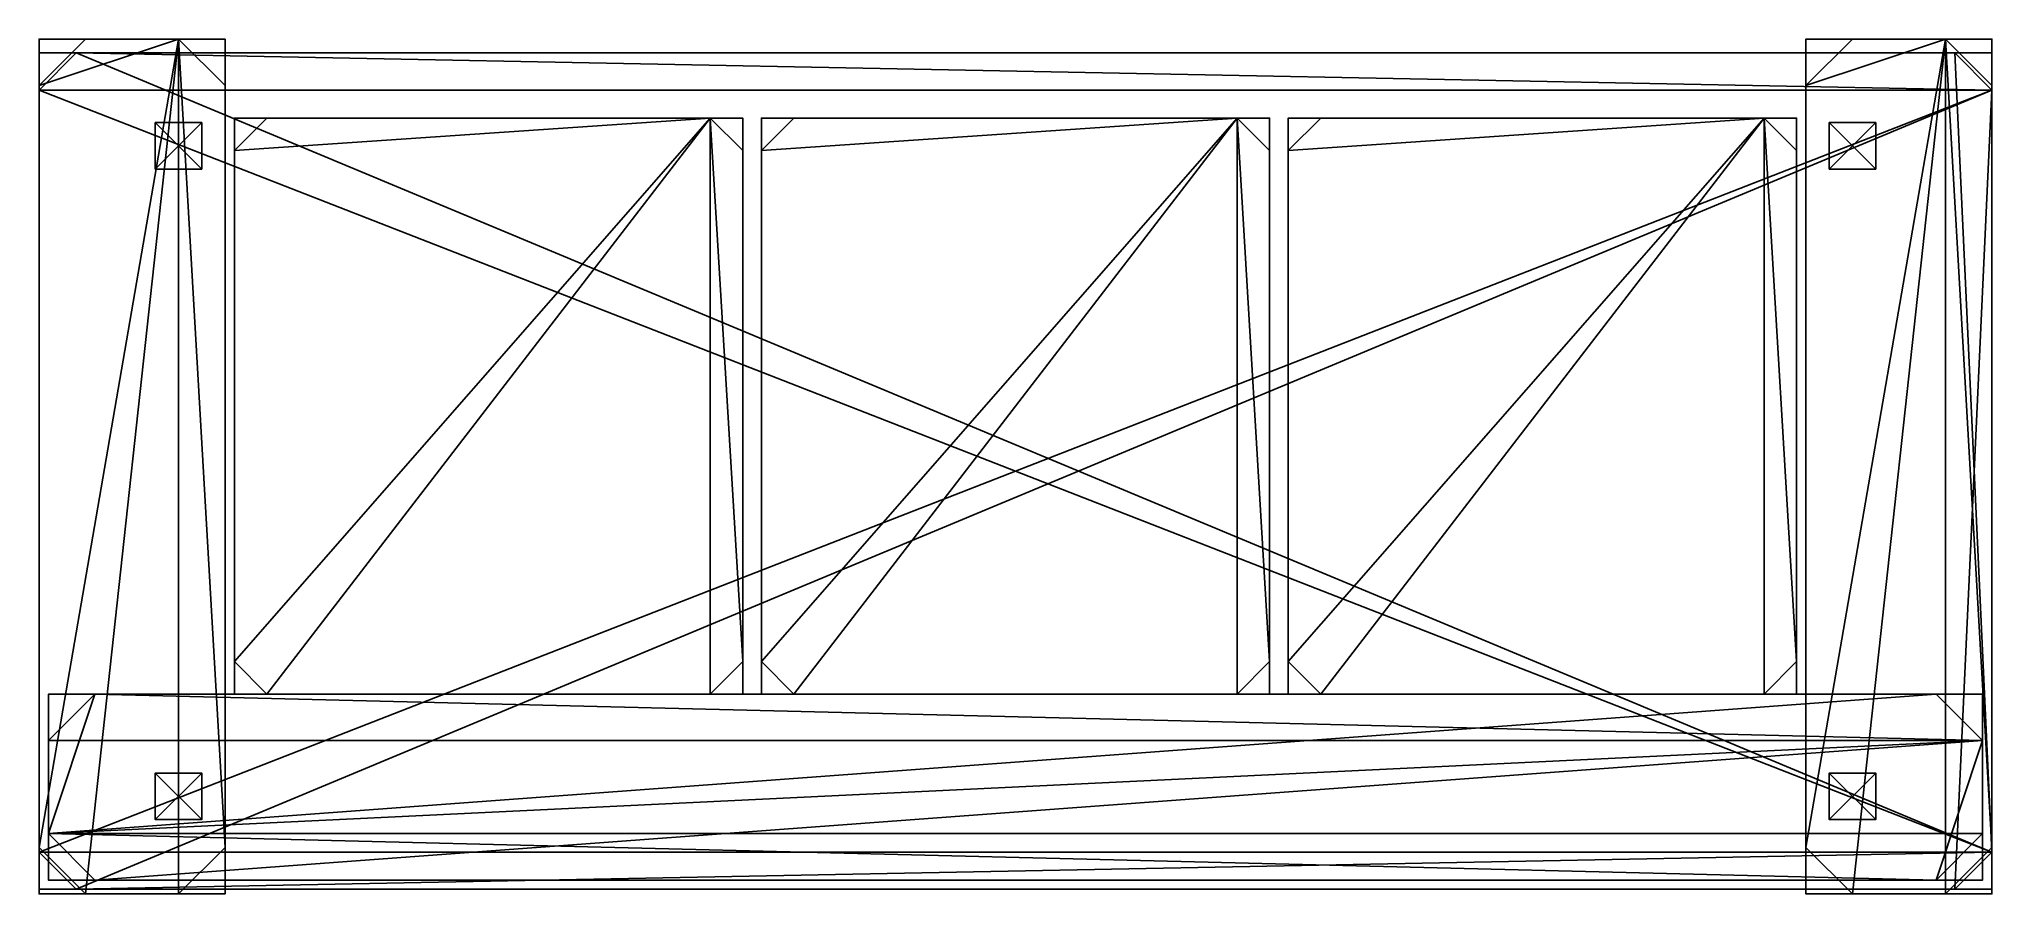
# Model space of a CAD drawing. Header units: metres. Extents: x -1.05 to 1.05, y -0.46 to 0.46.
import ezdxf

# ---------------------------------------------------------------- set-up
doc = ezdxf.new("R2010")
doc.units = ezdxf.units.M
doc.layers.add('XARCH', color=2, linetype='Continuous')

msp = doc.modelspace()

# ---------------------------------------------------------------- linework, layer by layer
at = {"layer": 'XARCH'}
for points in [[(-1, 0.46, 0.21), (-1.05, 0.41, 0.21), (-1.05, 0.46, 0.26)], [(-1.05, 0.41, 0.79), (-1, 0.46, 0.79), (-1.05, 0.46, 0.74)], [(-0.9, 0.46, 0.21), (-1, -0.46, 0.21), (-1.05, -0.41, 0.21)], [(-1.05, -0.41, 0.21), (-1.05, 0.41, 0.21), (-0.9, 0.46, 0.21)], [(-0.9, 0.46, 0.21), (-1.05, 0.41, 0.21), (-1, 0.46, 0.21)], [(-1.05, 0.46, 0.74), (-1.05, 0.41, 0.21), (-1.05, -0.41, 0.21)], [(-1.05, -0.41, 0.21), (-1.05, -0.46, 0.26), (-1.05, 0.46, 0.74)], [(-1.05, 0.46, 0.74), (-1.05, -0.41, 0.79), (-1.05, 0.41, 0.79)], [(-1.05, -0.46, 0.26), (-1.05, -0.46, 0.74), (-1.05, 0.46, 0.74)], [(-1.05, 0.46, 0.74), (-1.05, 0.46, 0.26), (-1.05, 0.41, 0.21)], [(-1.05, 0.46, 0.74), (-1.05, -0.46, 0.74), (-1.05, -0.41, 0.79)], [(-0.9, 0.46, 0.79), (-1.05, -0.41, 0.79), (-1, -0.46, 0.79)], [(-0.9, 0.46, 0.79), (-1, 0.46, 0.79), (-1.05, 0.41, 0.79)], [(-1.05, 0.41, 0.79), (-1.05, -0.41, 0.79), (-0.9, 0.46, 0.79)], [(-1, 0.46, 0.21), (-1.05, 0.46, 0.26), (-0.9, 0.46, 0.79)], [(-1.05, 0.46, 0.26), (-1.05, 0.46, 0.74), (-0.9, 0.46, 0.79)], [(-0.9, 0.46, 0.79), (-1.05, 0.46, 0.74), (-1, 0.46, 0.79)], [(-1.01, 0.445, 0.1), (-1.05, 0.405, 0.1), (-1.05, 0.445, 0.14)], [(-1.05, 0.405, 0.38), (-1.01, 0.445, 0.38), (-1.05, 0.445, 0.34)], [(1.05, 0.405, 0.1), (-1.05, 0.405, 0.1), (-1.01, 0.445, 0.1)], [(-1.05, 0.445, 0.34), (-1.05, 0.405, 0.1), (-1.05, -0.415, 0.1)], [(-1.05, -0.415, 0.1), (-1.05, -0.455, 0.14), (-1.05, 0.445, 0.34)], [(-1.05, 0.445, 0.34), (-1.05, -0.415, 0.38), (-1.05, 0.405, 0.38)], [(-1.05, -0.455, 0.14), (-1.05, -0.455, 0.34), (-1.05, 0.445, 0.34)], [(-1.05, 0.445, 0.34), (-1.05, 0.445, 0.14), (-1.05, 0.405, 0.1)], [(-1.05, 0.445, 0.34), (-1.05, -0.455, 0.34), (-1.05, -0.415, 0.38)], [(-1.05, 0.445, 0.14), (-1.05, 0.445, 0.34), (1.05, 0.445, 0.34)], [(-1.01, 0.445, 0.1), (-1.05, 0.445, 0.14), (1.05, 0.445, 0.34)], [(1.05, 0.445, 0.34), (-1.05, 0.445, 0.34), (-1.01, 0.445, 0.38)], [(1.05, -0.415, 0.38), (-1.01, 0.445, 0.38), (-1.05, 0.405, 0.38)], [(-1.01, 0.445, 0.1), (1.01, 0.445, 0.1), (1.05, 0.405, 0.1)], [(1.05, 0.445, 0.34), (1.01, 0.445, 0.1), (-1.01, 0.445, 0.1)], [(1.05, 0.445, 0.34), (-1.01, 0.445, 0.38), (1.01, 0.445, 0.38)], [(1.01, 0.445, 0.38), (-1.01, 0.445, 0.38), (1.05, -0.415, 0.38)], [(-0.9, 0.46, 0.21), (-0.9, -0.46, 0.21), (-1, -0.46, 0.21)], [(-1, -0.46, 0.79), (-0.9, -0.46, 0.79), (-0.9, 0.46, 0.79)], [(-0.9, 0.46, 0.79), (-0.9, 0.46, 0.21), (-1, 0.46, 0.21)], [(-0.9, 0.46, 0.21), (-0.85, 0.46, 0.26), (-0.85, 0.41, 0.21)], [(-0.85, 0.41, 0.79), (-0.85, 0.46, 0.74), (-0.9, 0.46, 0.79)], [(-0.9, 0.46, 0.21), (-0.85, 0.41, 0.21), (-0.85, -0.41, 0.21)], [(-0.85, -0.41, 0.21), (-0.9, -0.46, 0.21), (-0.9, 0.46, 0.21)], [(-0.9, 0.46, 0.79), (-0.85, -0.41, 0.79), (-0.85, 0.41, 0.79)], [(-0.9, 0.46, 0.79), (-0.9, -0.46, 0.79), (-0.85, -0.41, 0.79)], [(-0.9, 0.46, 0.79), (-0.85, 0.46, 0.74), (-0.85, 0.46, 0.26)], [(-0.85, 0.46, 0.26), (-0.9, 0.46, 0.21), (-0.9, 0.46, 0.79)], [(-0.85, -0.41, 0.21), (-0.85, 0.41, 0.21), (-0.85, 0.46, 0.74)], [(-0.85, 0.41, 0.79), (-0.85, -0.41, 0.79), (-0.85, 0.46, 0.74)], [(-0.85, 0.46, 0.74), (-0.85, -0.46, 0.26), (-0.85, -0.41, 0.21)], [(-0.85, 0.46, 0.74), (-0.85, -0.46, 0.74), (-0.85, -0.46, 0.26)], [(-0.85, 0.41, 0.21), (-0.85, 0.46, 0.26), (-0.85, 0.46, 0.74)], [(-0.85, -0.41, 0.79), (-0.85, -0.46, 0.74), (-0.85, 0.46, 0.74)], [(0.9, 0.46, 0.21), (0.85, 0.41, 0.21), (0.85, 0.46, 0.26)], [(0.85, 0.41, 0.79), (0.9, 0.46, 0.79), (0.85, 0.46, 0.74)], [(1, 0.46, 0.21), (0.9, -0.46, 0.21), (0.85, -0.41, 0.21)], [(0.85, -0.41, 0.21), (0.85, 0.41, 0.21), (1, 0.46, 0.21)], [(1, 0.46, 0.21), (0.85, 0.41, 0.21), (0.9, 0.46, 0.21)], [(0.85, 0.46, 0.74), (0.85, 0.41, 0.21), (0.85, -0.41, 0.21)], [(0.85, -0.41, 0.21), (0.85, -0.46, 0.26), (0.85, 0.46, 0.74)], [(0.85, 0.46, 0.74), (0.85, -0.41, 0.79), (0.85, 0.41, 0.79)], [(0.85, -0.46, 0.26), (0.85, -0.46, 0.74), (0.85, 0.46, 0.74)], [(0.85, 0.46, 0.74), (0.85, 0.46, 0.26), (0.85, 0.41, 0.21)], [(0.85, 0.46, 0.74), (0.85, -0.46, 0.74), (0.85, -0.41, 0.79)], [(1, 0.46, 0.79), (0.85, -0.41, 0.79), (0.9, -0.46, 0.79)], [(1, 0.46, 0.79), (0.9, 0.46, 0.79), (0.85, 0.41, 0.79)], [(0.85, 0.41, 0.79), (0.85, -0.41, 0.79), (1, 0.46, 0.79)], [(0.9, 0.46, 0.21), (0.85, 0.46, 0.26), (1, 0.46, 0.79)], [(0.85, 0.46, 0.26), (0.85, 0.46, 0.74), (1, 0.46, 0.79)], [(1, 0.46, 0.79), (0.85, 0.46, 0.74), (0.9, 0.46, 0.79)], [(1, 0.46, 0.21), (1, -0.46, 0.21), (0.9, -0.46, 0.21)], [(0.9, -0.46, 0.79), (1, -0.46, 0.79), (1, 0.46, 0.79)], [(1, 0.46, 0.79), (1, 0.46, 0.21), (0.9, 0.46, 0.21)], [(1, 0.46, 0.21), (1.05, 0.46, 0.26), (1.05, 0.41, 0.21)], [(1.05, 0.41, 0.79), (1.05, 0.46, 0.74), (1, 0.46, 0.79)], [(1, 0.46, 0.21), (1.05, 0.41, 0.21), (1.05, -0.41, 0.21)], [(1.05, -0.41, 0.21), (1, -0.46, 0.21), (1, 0.46, 0.21)], [(1, 0.46, 0.79), (1.05, -0.41, 0.79), (1.05, 0.41, 0.79)], [(1, 0.46, 0.79), (1, -0.46, 0.79), (1.05, -0.41, 0.79)], [(1, 0.46, 0.79), (1.05, 0.46, 0.74), (1.05, 0.46, 0.26)], [(1.05, 0.46, 0.26), (1, 0.46, 0.21), (1, 0.46, 0.79)], [(1.01, 0.445, 0.1), (1.05, 0.445, 0.14), (1.05, 0.405, 0.1)], [(1.01, 0.445, 0.38), (1.05, 0.405, 0.38), (1.05, 0.445, 0.34)], [(1.05, 0.445, 0.34), (1.05, 0.445, 0.14), (1.01, 0.445, 0.1)], [(1.05, -0.415, 0.38), (1.05, 0.405, 0.38), (1.01, 0.445, 0.38)], [(1.05, -0.41, 0.21), (1.05, 0.41, 0.21), (1.05, 0.46, 0.74)], [(1.05, 0.41, 0.79), (1.05, -0.41, 0.79), (1.05, 0.46, 0.74)], [(1.05, 0.46, 0.74), (1.05, -0.46, 0.26), (1.05, -0.41, 0.21)], [(1.05, 0.46, 0.74), (1.05, -0.46, 0.74), (1.05, -0.46, 0.26)], [(1.05, 0.41, 0.21), (1.05, 0.46, 0.26), (1.05, 0.46, 0.74)], [(1.05, -0.41, 0.79), (1.05, -0.46, 0.74), (1.05, 0.46, 0.74)], [(1.05, -0.415, 0.38), (1.05, 0.405, 0.1), (1.05, 0.445, 0.14)], [(1.05, 0.445, 0.14), (1.05, 0.445, 0.34), (1.05, -0.415, 0.38)], [(1.05, -0.415, 0.38), (1.05, 0.445, 0.34), (1.05, 0.405, 0.38)], [(1.05, 0.405, 0.1), (-1.01, -0.455, 0.1), (-1.05, -0.415, 0.1)], [(-1.05, -0.415, 0.1), (-1.05, 0.405, 0.1), (1.05, 0.405, 0.1)], [(-1.05, 0.405, 0.38), (-1.05, -0.415, 0.38), (1.05, -0.415, 0.38)], [(1.05, 0.405, 0.1), (1.01, -0.455, 0.1), (-1.01, -0.455, 0.1)], [(1.05, -0.415, 0.1), (1.01, -0.455, 0.1), (1.05, 0.405, 0.1)], [(1.05, -0.415, 0.1), (1.05, 0.405, 0.1), (1.05, -0.415, 0.38)], [(-0.925, 0.32, 0.1), (-0.925, 0.37, 0.1), (-0.925, 0.32)], [(-0.925, 0.32), (-0.925, 0.37, 0.1), (-0.925, 0.37)], [(-0.925, 0.37), (-0.875, 0.32), (-0.925, 0.32)], [(-0.925, 0.32, 0.1), (-0.875, 0.37, 0.1), (-0.925, 0.37, 0.1)], [(-0.875, 0.32, 0.1), (-0.875, 0.37, 0.1), (-0.925, 0.32, 0.1)], [(-0.925, 0.37, 0.1), (-0.875, 0.37, 0.1), (-0.925, 0.37)], [(-0.875, 0.37), (-0.875, 0.32), (-0.925, 0.37)], [(-0.925, 0.37), (-0.875, 0.37, 0.1), (-0.875, 0.37)], [(-0.875, 0.37), (-0.875, 0.32, 0.1), (-0.875, 0.32)], [(-0.875, 0.37, 0.1), (-0.875, 0.32, 0.1), (-0.875, 0.37)], [(-0.805, 0.375, 0.38), (-0.84, 0.34, 0.38), (-0.84, 0.375, 0.415)], [(-0.84, 0.34, 0.52), (-0.805, 0.375, 0.52), (-0.84, 0.375, 0.485)], [(-0.3283, 0.375, 0.38), (-0.805, -0.245, 0.38), (-0.84, -0.21, 0.38)], [(-0.84, -0.21, 0.38), (-0.84, 0.34, 0.38), (-0.3283, 0.375, 0.38)], [(-0.3283, 0.375, 0.38), (-0.84, 0.34, 0.38), (-0.805, 0.375, 0.38)], [(-0.3283, 0.375, 0.52), (-0.84, -0.21, 0.52), (-0.805, -0.245, 0.52)], [(-0.3283, 0.375, 0.52), (-0.805, 0.375, 0.52), (-0.84, 0.34, 0.52)], [(-0.84, 0.34, 0.52), (-0.84, -0.21, 0.52), (-0.3283, 0.375, 0.52)], [(-0.84, 0.375, 0.485), (-0.84, 0.34, 0.38), (-0.84, -0.21, 0.38)], [(-0.84, -0.21, 0.38), (-0.84, -0.245, 0.415), (-0.84, 0.375, 0.485)], [(-0.84, 0.375, 0.485), (-0.84, -0.21, 0.52), (-0.84, 0.34, 0.52)], [(-0.84, -0.245, 0.415), (-0.84, -0.245, 0.485), (-0.84, 0.375, 0.485)], [(-0.84, 0.375, 0.485), (-0.84, 0.375, 0.415), (-0.84, 0.34, 0.38)], [(-0.84, 0.375, 0.485), (-0.84, -0.245, 0.485), (-0.84, -0.21, 0.52)], [(-0.805, 0.375, 0.38), (-0.84, 0.375, 0.415), (-0.2933, 0.375, 0.485)], [(-0.84, 0.375, 0.415), (-0.84, 0.375, 0.485), (-0.2933, 0.375, 0.485)], [(-0.2933, 0.375, 0.485), (-0.84, 0.375, 0.485), (-0.805, 0.375, 0.52)], [(-0.3283, 0.375, 0.38), (-0.3283, -0.245, 0.38), (-0.805, -0.245, 0.38)], [(-0.805, -0.245, 0.52), (-0.3283, -0.245, 0.52), (-0.3283, 0.375, 0.52)], [(-0.2933, 0.375, 0.485), (-0.3283, 0.375, 0.38), (-0.805, 0.375, 0.38)], [(-0.805, 0.375, 0.52), (-0.3283, 0.375, 0.52), (-0.2933, 0.375, 0.485)], [(-0.3283, 0.375, 0.38), (-0.2933, 0.375, 0.415), (-0.2933, 0.34, 0.38)], [(-0.2933, 0.375, 0.485), (-0.3283, 0.375, 0.52), (-0.2933, 0.34, 0.52)], [(-0.3283, 0.375, 0.38), (-0.2933, 0.34, 0.38), (-0.2933, -0.21, 0.38)], [(-0.2933, -0.21, 0.38), (-0.3283, -0.245, 0.38), (-0.3283, 0.375, 0.38)], [(-0.3283, 0.375, 0.52), (-0.2933, -0.21, 0.52), (-0.2933, 0.34, 0.52)], [(-0.3283, 0.375, 0.52), (-0.3283, -0.245, 0.52), (-0.2933, -0.21, 0.52)], [(-0.2933, 0.375, 0.415), (-0.3283, 0.375, 0.38), (-0.2933, 0.375, 0.485)], [(-0.2933, -0.21, 0.38), (-0.2933, 0.34, 0.38), (-0.2933, 0.375, 0.485)], [(-0.2933, 0.34, 0.52), (-0.2933, -0.21, 0.52), (-0.2933, 0.375, 0.485)], [(-0.2933, 0.375, 0.485), (-0.2933, -0.245, 0.415), (-0.2933, -0.21, 0.38)], [(-0.2933, -0.21, 0.52), (-0.2933, -0.245, 0.485), (-0.2933, 0.375, 0.485)], [(-0.2933, 0.34, 0.38), (-0.2933, 0.375, 0.415), (-0.2933, 0.375, 0.485)], [(-0.2933, 0.375, 0.485), (-0.2933, -0.245, 0.485), (-0.2933, -0.245, 0.415)], [(-0.2383, 0.375, 0.38), (-0.2733, 0.34, 0.38), (-0.2733, 0.375, 0.415)], [(-0.2733, 0.34, 0.52), (-0.2383, 0.375, 0.52), (-0.2733, 0.375, 0.485)], [(0.2383, 0.375, 0.38), (-0.2383, -0.245, 0.38), (-0.2733, -0.21, 0.38)], [(-0.2733, -0.21, 0.38), (-0.2733, 0.34, 0.38), (0.2383, 0.375, 0.38)], [(0.2383, 0.375, 0.38), (-0.2733, 0.34, 0.38), (-0.2383, 0.375, 0.38)], [(0.2383, 0.375, 0.52), (-0.2733, -0.21, 0.52), (-0.2383, -0.245, 0.52)], [(0.2383, 0.375, 0.52), (-0.2383, 0.375, 0.52), (-0.2733, 0.34, 0.52)], [(-0.2733, 0.34, 0.52), (-0.2733, -0.21, 0.52), (0.2383, 0.375, 0.52)], [(-0.2733, 0.375, 0.485), (-0.2733, 0.34, 0.38), (-0.2733, -0.21, 0.38)], [(-0.2733, -0.21, 0.38), (-0.2733, -0.245, 0.415), (-0.2733, 0.375, 0.485)], [(-0.2733, 0.375, 0.485), (-0.2733, -0.21, 0.52), (-0.2733, 0.34, 0.52)], [(-0.2733, -0.245, 0.415), (-0.2733, -0.245, 0.485), (-0.2733, 0.375, 0.485)], [(-0.2733, 0.375, 0.485), (-0.2733, 0.375, 0.415), (-0.2733, 0.34, 0.38)], [(-0.2733, 0.375, 0.485), (-0.2733, -0.245, 0.485), (-0.2733, -0.21, 0.52)], [(-0.2383, 0.375, 0.38), (-0.2733, 0.375, 0.415), (0.2733, 0.375, 0.485)], [(-0.2733, 0.375, 0.415), (-0.2733, 0.375, 0.485), (0.2733, 0.375, 0.485)], [(0.2733, 0.375, 0.485), (-0.2733, 0.375, 0.485), (-0.2383, 0.375, 0.52)], [(0.2383, 0.375, 0.38), (0.2383, -0.245, 0.38), (-0.2383, -0.245, 0.38)], [(-0.2383, -0.245, 0.52), (0.2383, -0.245, 0.52), (0.2383, 0.375, 0.52)], [(0.2733, 0.375, 0.485), (0.2383, 0.375, 0.38), (-0.2383, 0.375, 0.38)], [(-0.2383, 0.375, 0.52), (0.2383, 0.375, 0.52), (0.2733, 0.375, 0.485)], [(0.2383, 0.375, 0.38), (0.2733, 0.375, 0.415), (0.2733, 0.34, 0.38)], [(0.2733, 0.375, 0.485), (0.2383, 0.375, 0.52), (0.2733, 0.34, 0.52)], [(0.2383, 0.375, 0.38), (0.2733, 0.34, 0.38), (0.2733, -0.21, 0.38)], [(0.2733, -0.21, 0.38), (0.2383, -0.245, 0.38), (0.2383, 0.375, 0.38)], [(0.2383, 0.375, 0.52), (0.2733, -0.21, 0.52), (0.2733, 0.34, 0.52)], [(0.2383, 0.375, 0.52), (0.2383, -0.245, 0.52), (0.2733, -0.21, 0.52)], [(0.2733, 0.375, 0.415), (0.2383, 0.375, 0.38), (0.2733, 0.375, 0.485)], [(0.2733, -0.21, 0.38), (0.2733, 0.34, 0.38), (0.2733, 0.375, 0.485)], [(0.2733, 0.34, 0.52), (0.2733, -0.21, 0.52), (0.2733, 0.375, 0.485)], [(0.2733, 0.375, 0.485), (0.2733, -0.245, 0.415), (0.2733, -0.21, 0.38)], [(0.2733, -0.21, 0.52), (0.2733, -0.245, 0.485), (0.2733, 0.375, 0.485)], [(0.2733, 0.34, 0.38), (0.2733, 0.375, 0.415), (0.2733, 0.375, 0.485)], [(0.2733, 0.375, 0.485), (0.2733, -0.245, 0.485), (0.2733, -0.245, 0.415)], [(0.3283, 0.375, 0.38), (0.2933, 0.34, 0.38), (0.2933, 0.375, 0.415)], [(0.2933, 0.34, 0.52), (0.3283, 0.375, 0.52), (0.2933, 0.375, 0.485)], [(0.805, 0.375, 0.38), (0.3283, -0.245, 0.38), (0.2933, -0.21, 0.38)], [(0.2933, -0.21, 0.38), (0.2933, 0.34, 0.38), (0.805, 0.375, 0.38)], [(0.805, 0.375, 0.38), (0.2933, 0.34, 0.38), (0.3283, 0.375, 0.38)], [(0.805, 0.375, 0.52), (0.2933, -0.21, 0.52), (0.3283, -0.245, 0.52)], [(0.805, 0.375, 0.52), (0.3283, 0.375, 0.52), (0.2933, 0.34, 0.52)], [(0.2933, 0.34, 0.52), (0.2933, -0.21, 0.52), (0.805, 0.375, 0.52)], [(0.2933, 0.375, 0.485), (0.2933, 0.34, 0.38), (0.2933, -0.21, 0.38)], [(0.2933, -0.21, 0.38), (0.2933, -0.245, 0.415), (0.2933, 0.375, 0.485)], [(0.2933, 0.375, 0.485), (0.2933, -0.21, 0.52), (0.2933, 0.34, 0.52)], [(0.2933, -0.245, 0.415), (0.2933, -0.245, 0.485), (0.2933, 0.375, 0.485)], [(0.2933, 0.375, 0.485), (0.2933, 0.375, 0.415), (0.2933, 0.34, 0.38)], [(0.2933, 0.375, 0.485), (0.2933, -0.245, 0.485), (0.2933, -0.21, 0.52)], [(0.3283, 0.375, 0.38), (0.2933, 0.375, 0.415), (0.84, 0.375, 0.485)], [(0.2933, 0.375, 0.415), (0.2933, 0.375, 0.485), (0.84, 0.375, 0.485)], [(0.84, 0.375, 0.485), (0.2933, 0.375, 0.485), (0.3283, 0.375, 0.52)], [(0.805, 0.375, 0.38), (0.805, -0.245, 0.38), (0.3283, -0.245, 0.38)], [(0.3283, -0.245, 0.52), (0.805, -0.245, 0.52), (0.805, 0.375, 0.52)], [(0.84, 0.375, 0.485), (0.805, 0.375, 0.38), (0.3283, 0.375, 0.38)], [(0.3283, 0.375, 0.52), (0.805, 0.375, 0.52), (0.84, 0.375, 0.485)], [(0.805, 0.375, 0.38), (0.84, 0.375, 0.415), (0.84, 0.34, 0.38)], [(0.84, 0.375, 0.485), (0.805, 0.375, 0.52), (0.84, 0.34, 0.52)], [(0.805, 0.375, 0.38), (0.84, 0.34, 0.38), (0.84, -0.21, 0.38)], [(0.84, -0.21, 0.38), (0.805, -0.245, 0.38), (0.805, 0.375, 0.38)], [(0.805, 0.375, 0.52), (0.84, -0.21, 0.52), (0.84, 0.34, 0.52)], [(0.805, 0.375, 0.52), (0.805, -0.245, 0.52), (0.84, -0.21, 0.52)], [(0.84, 0.375, 0.415), (0.805, 0.375, 0.38), (0.84, 0.375, 0.485)], [(0.84, -0.21, 0.38), (0.84, 0.34, 0.38), (0.84, 0.375, 0.485)], [(0.84, 0.34, 0.52), (0.84, -0.21, 0.52), (0.84, 0.375, 0.485)], [(0.84, 0.375, 0.485), (0.84, -0.245, 0.415), (0.84, -0.21, 0.38)], [(0.84, -0.21, 0.52), (0.84, -0.245, 0.485), (0.84, 0.375, 0.485)], [(0.84, 0.34, 0.38), (0.84, 0.375, 0.415), (0.84, 0.375, 0.485)], [(0.84, 0.375, 0.485), (0.84, -0.245, 0.485), (0.84, -0.245, 0.415)], [(0.875, 0.32, 0.1), (0.875, 0.37, 0.1), (0.875, 0.32)], [(0.875, 0.32), (0.875, 0.37, 0.1), (0.875, 0.37)], [(0.875, 0.37), (0.925, 0.32), (0.875, 0.32)], [(0.875, 0.32, 0.1), (0.925, 0.37, 0.1), (0.875, 0.37, 0.1)], [(0.925, 0.32, 0.1), (0.925, 0.37, 0.1), (0.875, 0.32, 0.1)], [(0.875, 0.37, 0.1), (0.925, 0.37, 0.1), (0.875, 0.37)], [(0.925, 0.37), (0.925, 0.32), (0.875, 0.37)], [(0.875, 0.37), (0.925, 0.37, 0.1), (0.925, 0.37)], [(0.925, 0.37), (0.925, 0.32, 0.1), (0.925, 0.32)], [(0.925, 0.37, 0.1), (0.925, 0.32, 0.1), (0.925, 0.37)], [(-0.875, 0.32), (-0.925, 0.32, 0.1), (-0.925, 0.32)], [(-0.875, 0.32, 0.1), (-0.925, 0.32, 0.1), (-0.875, 0.32)], [(0.925, 0.32), (0.875, 0.32, 0.1), (0.875, 0.32)], [(0.925, 0.32, 0.1), (0.875, 0.32, 0.1), (0.925, 0.32)], [(-0.84, -0.21, 0.38), (-0.805, -0.245, 0.38), (-0.84, -0.245, 0.415)], [(-0.805, -0.245, 0.52), (-0.84, -0.21, 0.52), (-0.84, -0.245, 0.485)], [(-0.2933, -0.21, 0.38), (-0.2933, -0.245, 0.415), (-0.3283, -0.245, 0.38)], [(-0.2933, -0.21, 0.52), (-0.3283, -0.245, 0.52), (-0.2933, -0.245, 0.485)], [(-0.2733, -0.21, 0.38), (-0.2383, -0.245, 0.38), (-0.2733, -0.245, 0.415)], [(-0.2383, -0.245, 0.52), (-0.2733, -0.21, 0.52), (-0.2733, -0.245, 0.485)], [(0.2733, -0.21, 0.38), (0.2733, -0.245, 0.415), (0.2383, -0.245, 0.38)], [(0.2733, -0.21, 0.52), (0.2383, -0.245, 0.52), (0.2733, -0.245, 0.485)], [(0.2933, -0.21, 0.38), (0.3283, -0.245, 0.38), (0.2933, -0.245, 0.415)], [(0.3283, -0.245, 0.52), (0.2933, -0.21, 0.52), (0.2933, -0.245, 0.485)], [(0.84, -0.21, 0.38), (0.84, -0.245, 0.415), (0.805, -0.245, 0.38)], [(0.84, -0.21, 0.52), (0.805, -0.245, 0.52), (0.84, -0.245, 0.485)], [(-1.04, -0.295, 0.27), (-1.04, -0.245, 0.32), (-0.99, -0.245, 0.27)], [(-1.04, -0.295, 0.89), (-0.99, -0.245, 0.89), (-1.04, -0.245, 0.84)], [(1.04, -0.295, 0.27), (-1.04, -0.295, 0.27), (-0.99, -0.245, 0.27)], [(-0.99, -0.245, 0.27), (-1.04, -0.245, 0.32), (1.04, -0.245, 0.84)], [(1.04, -0.245, 0.84), (-1.04, -0.245, 0.32), (-1.04, -0.245, 0.84)], [(-1.04, -0.245, 0.84), (-0.99, -0.245, 0.89), (1.04, -0.245, 0.84)], [(0.99, -0.245, 0.89), (-0.99, -0.245, 0.89), (-1.04, -0.395, 0.89)], [(-1.04, -0.395, 0.89), (1.04, -0.295, 0.89), (0.99, -0.245, 0.89)], [(-0.99, -0.245, 0.89), (-1.04, -0.295, 0.89), (-1.04, -0.395, 0.89)], [(-1.04, -0.245, 0.84), (-1.04, -0.245, 0.32), (-1.04, -0.395, 0.89)], [(-1.04, -0.245, 0.32), (-1.04, -0.295, 0.27), (-1.04, -0.395, 0.89)], [(-1.04, -0.395, 0.89), (-1.04, -0.295, 0.89), (-1.04, -0.245, 0.84)], [(-0.99, -0.245, 0.27), (0.99, -0.245, 0.27), (1.04, -0.295, 0.27)], [(1.04, -0.245, 0.84), (0.99, -0.245, 0.27), (-0.99, -0.245, 0.27)], [(1.04, -0.245, 0.84), (-0.99, -0.245, 0.89), (0.99, -0.245, 0.89)], [(-0.2933, -0.245, 0.485), (-0.84, -0.245, 0.415), (-0.805, -0.245, 0.38)], [(-0.805, -0.245, 0.52), (-0.84, -0.245, 0.485), (-0.2933, -0.245, 0.485)], [(-0.2933, -0.245, 0.485), (-0.84, -0.245, 0.485), (-0.84, -0.245, 0.415)], [(-0.2933, -0.245, 0.485), (-0.3283, -0.245, 0.52), (-0.805, -0.245, 0.52)], [(-0.805, -0.245, 0.38), (-0.3283, -0.245, 0.38), (-0.2933, -0.245, 0.485)], [(-0.2933, -0.245, 0.485), (-0.3283, -0.245, 0.38), (-0.2933, -0.245, 0.415)], [(0.2733, -0.245, 0.485), (-0.2733, -0.245, 0.415), (-0.2383, -0.245, 0.38)], [(-0.2383, -0.245, 0.52), (-0.2733, -0.245, 0.485), (0.2733, -0.245, 0.485)], [(0.2733, -0.245, 0.485), (-0.2733, -0.245, 0.485), (-0.2733, -0.245, 0.415)], [(0.2733, -0.245, 0.485), (0.2383, -0.245, 0.52), (-0.2383, -0.245, 0.52)], [(-0.2383, -0.245, 0.38), (0.2383, -0.245, 0.38), (0.2733, -0.245, 0.485)], [(0.2733, -0.245, 0.485), (0.2383, -0.245, 0.38), (0.2733, -0.245, 0.415)], [(0.84, -0.245, 0.485), (0.2933, -0.245, 0.415), (0.3283, -0.245, 0.38)], [(0.3283, -0.245, 0.52), (0.2933, -0.245, 0.485), (0.84, -0.245, 0.485)], [(0.84, -0.245, 0.485), (0.2933, -0.245, 0.485), (0.2933, -0.245, 0.415)], [(0.84, -0.245, 0.485), (0.805, -0.245, 0.52), (0.3283, -0.245, 0.52)], [(0.3283, -0.245, 0.38), (0.805, -0.245, 0.38), (0.84, -0.245, 0.485)], [(0.84, -0.245, 0.485), (0.805, -0.245, 0.38), (0.84, -0.245, 0.415)], [(0.99, -0.245, 0.27), (1.04, -0.245, 0.32), (1.04, -0.295, 0.27)], [(0.99, -0.245, 0.89), (1.04, -0.295, 0.89), (1.04, -0.245, 0.84)], [(1.04, -0.245, 0.84), (1.04, -0.245, 0.32), (0.99, -0.245, 0.27)], [(1.04, -0.395, 0.89), (1.04, -0.295, 0.27), (1.04, -0.245, 0.32)], [(1.04, -0.245, 0.32), (1.04, -0.245, 0.84), (1.04, -0.395, 0.89)], [(1.04, -0.395, 0.89), (1.04, -0.245, 0.84), (1.04, -0.295, 0.89)], [(1.04, -0.295, 0.27), (-0.99, -0.445, 0.27), (-1.04, -0.395, 0.27)], [(-1.04, -0.395, 0.27), (-1.04, -0.295, 0.27), (1.04, -0.295, 0.27)], [(-1.04, -0.395, 0.89), (1.04, -0.395, 0.89), (1.04, -0.295, 0.89)], [(-1.04, -0.395, 0.89), (-1.04, -0.295, 0.27), (-1.04, -0.395, 0.27)], [(1.04, -0.295, 0.27), (0.99, -0.445, 0.27), (-0.99, -0.445, 0.27)], [(1.04, -0.395, 0.27), (0.99, -0.445, 0.27), (1.04, -0.295, 0.27)], [(1.04, -0.395, 0.27), (1.04, -0.295, 0.27), (1.04, -0.395, 0.89)], [(-0.925, -0.38, 0.1), (-0.925, -0.33, 0.1), (-0.925, -0.38)], [(-0.925, -0.38), (-0.925, -0.33, 0.1), (-0.925, -0.33)], [(-0.925, -0.33), (-0.875, -0.38), (-0.925, -0.38)], [(-0.925, -0.38, 0.1), (-0.875, -0.33, 0.1), (-0.925, -0.33, 0.1)], [(-0.875, -0.38, 0.1), (-0.875, -0.33, 0.1), (-0.925, -0.38, 0.1)], [(-0.925, -0.33, 0.1), (-0.875, -0.33, 0.1), (-0.925, -0.33)], [(-0.875, -0.33), (-0.875, -0.38), (-0.925, -0.33)], [(-0.925, -0.33), (-0.875, -0.33, 0.1), (-0.875, -0.33)], [(-0.875, -0.33), (-0.875, -0.38, 0.1), (-0.875, -0.38)], [(-0.875, -0.33, 0.1), (-0.875, -0.38, 0.1), (-0.875, -0.33)], [(0.875, -0.38, 0.1), (0.875, -0.33, 0.1), (0.875, -0.38)], [(0.875, -0.38), (0.875, -0.33, 0.1), (0.875, -0.33)], [(0.875, -0.33), (0.925, -0.38), (0.875, -0.38)], [(0.875, -0.38, 0.1), (0.925, -0.33, 0.1), (0.875, -0.33, 0.1)], [(0.925, -0.38, 0.1), (0.925, -0.33, 0.1), (0.875, -0.38, 0.1)], [(0.875, -0.33, 0.1), (0.925, -0.33, 0.1), (0.875, -0.33)], [(0.925, -0.33), (0.925, -0.38), (0.875, -0.33)], [(0.875, -0.33), (0.925, -0.33, 0.1), (0.925, -0.33)], [(0.925, -0.33), (0.925, -0.38, 0.1), (0.925, -0.38)], [(0.925, -0.33, 0.1), (0.925, -0.38, 0.1), (0.925, -0.33)], [(-1.04, -0.395, 0.27), (-0.99, -0.445, 0.27), (-1.04, -0.445, 0.32)], [(-1.04, -0.395, 0.89), (-1.04, -0.445, 0.84), (-0.99, -0.445, 0.89)], [(-0.99, -0.445, 0.89), (0.99, -0.445, 0.89), (-1.04, -0.395, 0.89)], [(0.99, -0.445, 0.89), (1.04, -0.395, 0.89), (-1.04, -0.395, 0.89)], [(-1.04, -0.395, 0.27), (-1.04, -0.445, 0.32), (-1.04, -0.395, 0.89)], [(-1.04, -0.445, 0.32), (-1.04, -0.445, 0.84), (-1.04, -0.395, 0.89)], [(-0.875, -0.38), (-0.925, -0.38, 0.1), (-0.925, -0.38)], [(-0.875, -0.38, 0.1), (-0.925, -0.38, 0.1), (-0.875, -0.38)], [(0.925, -0.38), (0.875, -0.38, 0.1), (0.875, -0.38)], [(0.925, -0.38, 0.1), (0.875, -0.38, 0.1), (0.925, -0.38)], [(1.04, -0.445, 0.32), (0.99, -0.445, 0.27), (1.04, -0.395, 0.27)], [(0.99, -0.445, 0.89), (1.04, -0.445, 0.84), (1.04, -0.395, 0.89)], [(1.04, -0.445, 0.84), (1.04, -0.445, 0.32), (1.04, -0.395, 0.89)], [(1.04, -0.395, 0.89), (1.04, -0.445, 0.32), (1.04, -0.395, 0.27)], [(-1.05, -0.41, 0.21), (-1, -0.46, 0.21), (-1.05, -0.46, 0.26)], [(-1, -0.46, 0.79), (-1.05, -0.41, 0.79), (-1.05, -0.46, 0.74)], [(-1.05, -0.415, 0.1), (-1.01, -0.455, 0.1), (-1.05, -0.455, 0.14)], [(-1.01, -0.455, 0.38), (-1.05, -0.415, 0.38), (-1.05, -0.455, 0.34)], [(1.05, -0.415, 0.38), (-1.05, -0.415, 0.38), (-1.01, -0.455, 0.38)], [(-1.01, -0.455, 0.38), (1.01, -0.455, 0.38), (1.05, -0.415, 0.38)], [(-0.85, -0.41, 0.21), (-0.85, -0.46, 0.26), (-0.9, -0.46, 0.21)], [(-0.9, -0.46, 0.79), (-0.85, -0.46, 0.74), (-0.85, -0.41, 0.79)], [(0.85, -0.41, 0.21), (0.9, -0.46, 0.21), (0.85, -0.46, 0.26)], [(0.9, -0.46, 0.79), (0.85, -0.41, 0.79), (0.85, -0.46, 0.74)], [(1.05, -0.41, 0.21), (1.05, -0.46, 0.26), (1, -0.46, 0.21)], [(1, -0.46, 0.79), (1.05, -0.46, 0.74), (1.05, -0.41, 0.79)], [(1.05, -0.455, 0.14), (1.01, -0.455, 0.1), (1.05, -0.415, 0.1)], [(1.01, -0.455, 0.38), (1.05, -0.455, 0.34), (1.05, -0.415, 0.38)], [(1.05, -0.455, 0.34), (1.05, -0.455, 0.14), (1.05, -0.415, 0.38)], [(1.05, -0.415, 0.38), (1.05, -0.455, 0.14), (1.05, -0.415, 0.1)], [(1.05, -0.455, 0.14), (-1.05, -0.455, 0.14), (-1.01, -0.455, 0.1)], [(-1.01, -0.455, 0.38), (-1.05, -0.455, 0.34), (1.05, -0.455, 0.14)], [(1.05, -0.455, 0.14), (-1.05, -0.455, 0.34), (-1.05, -0.455, 0.14)], [(-0.9, -0.46, 0.79), (-1.05, -0.46, 0.26), (-1, -0.46, 0.21)], [(-1, -0.46, 0.79), (-1.05, -0.46, 0.74), (-0.9, -0.46, 0.79)], [(-0.9, -0.46, 0.79), (-1.05, -0.46, 0.74), (-1.05, -0.46, 0.26)], [(1.04, -0.445, 0.32), (-1.04, -0.445, 0.32), (-0.99, -0.445, 0.27)], [(-0.99, -0.445, 0.89), (-1.04, -0.445, 0.84), (1.04, -0.445, 0.32)], [(1.04, -0.445, 0.32), (-1.04, -0.445, 0.84), (-1.04, -0.445, 0.32)], [(1.05, -0.455, 0.14), (1.01, -0.455, 0.38), (-1.01, -0.455, 0.38)], [(-1.01, -0.455, 0.1), (1.01, -0.455, 0.1), (1.05, -0.455, 0.14)], [(-1, -0.46, 0.21), (-0.9, -0.46, 0.21), (-0.9, -0.46, 0.79)], [(-0.99, -0.445, 0.27), (0.99, -0.445, 0.27), (1.04, -0.445, 0.32)], [(1.04, -0.445, 0.32), (0.99, -0.445, 0.89), (-0.99, -0.445, 0.89)], [(-0.9, -0.46, 0.79), (-0.9, -0.46, 0.21), (-0.85, -0.46, 0.26)], [(-0.85, -0.46, 0.26), (-0.85, -0.46, 0.74), (-0.9, -0.46, 0.79)], [(1, -0.46, 0.79), (0.85, -0.46, 0.26), (0.9, -0.46, 0.21)], [(0.9, -0.46, 0.79), (0.85, -0.46, 0.74), (1, -0.46, 0.79)], [(1, -0.46, 0.79), (0.85, -0.46, 0.74), (0.85, -0.46, 0.26)], [(0.9, -0.46, 0.21), (1, -0.46, 0.21), (1, -0.46, 0.79)], [(1.04, -0.445, 0.32), (1.04, -0.445, 0.84), (0.99, -0.445, 0.89)], [(1, -0.46, 0.79), (1, -0.46, 0.21), (1.05, -0.46, 0.26)], [(1.05, -0.46, 0.26), (1.05, -0.46, 0.74), (1, -0.46, 0.79)], [(1.05, -0.455, 0.14), (1.05, -0.455, 0.34), (1.01, -0.455, 0.38)]]:
    msp.add_3dface(points, dxfattribs=at)

doc.saveas('drawing.dxf')
